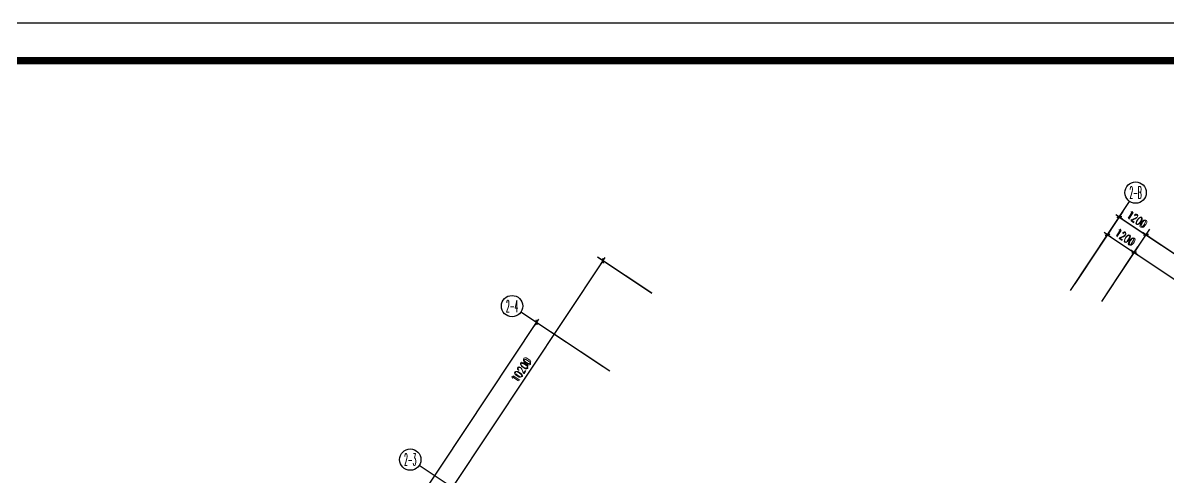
# Model space of a CAD drawing. Extents: x -149393 to 1177518, y -366685 to 296590.
# Drawn here: x 658334 to 701265, y 66311 to 83324 of the extents above; entities that cross this region are included whole.
import ezdxf
from ezdxf.enums import TextEntityAlignment as Align

# ---------------------------------------------------------------- set-up
doc = ezdxf.new("R2010")
doc.units = 0
doc.header["$LTSCALE"] = 1000
doc.header["$MEASUREMENT"] = 0
doc.layers.get('0').update_dxf_attribs({"linetype": 'CONTINUOUS'})
doc.layers.get('Defpoints').update_dxf_attribs({"linetype": 'CONTINUOUS'})
for name, color, linetype in [('AXIS', 3, 'CONTINUOUS'), ('AXIS_TEXT', 7, 'CONTINUOUS'), ('PUB_TITLE', 253, 'CONTINUOUS')]:
    doc.layers.add(name, color=color, linetype=linetype)
doc.styles.add('_TCH_AXIS', font='COMPLEX', dxfattribs={"bigfont": 'GBCBIG'})
doc.styles.add('_TCH_DIM_T3', font='SIMPLEX', dxfattribs={"width": 0.705882, "bigfont": 'GBCBIG'})
doc.styles.add('COMPLEX', font='COMPLEX')
doc.styles.add('DIM_FONT', font='SIMPLEX.shx', dxfattribs={"width": 0.8})
doc.dimstyles.new('_TCH_ARCH&&100', dxfattribs={"dimtxt": 297.5, "dimasz": 100, "dimexe": 250, "dimexo": 300, "dimgap": 126.25, "dimtad": 1, "dimdec": 0, "dimzin": 0, "dimdsep": 46, "dimtxsty": '_TCH_DIM_T3', "dimblk": 'ARCHTICK', "dimcen": 0.09, "dimclrt": 7, "dimazin": 2, "dimtfac": 1, "dimtdec": 0, "dimtix": 1, "dimtmove": 2, "dimatfit": 3, "dimfxl": 1, "dimtolj": 1, "dimtzin": 0, "dimarcsym": 0})
doc.dimstyles.new('DIMN', dxfattribs={"dimtxt": 300, "dimasz": 1, "dimexe": 250, "dimexo": 300, "dimgap": 150, "dimtad": 1, "dimdec": 0, "dimdsep": 46, "dimtxsty": 'DIM_FONT', "dimblk": '_DIMX', "dimcen": 2.5, "dimclrt": 7, "dimadec": 0, "dimazin": 0, "dimtfac": 1, "dimtdec": 0, "dimtix": 1, "dimtmove": 2, "dimatfit": 3, "dimldrblk": '_DIMX', "dimfxl": 1, "dimtolj": 1, "dimarcsym": 0})

# ---------------------------------------------------------------- blocks, each defined once
blk = doc.blocks.new('_DIMX')
blk.add_line((-150, 0), (150, 0))
at = {"const_width": 50}
blk.add_lwpolyline([(-70, -70), (70, 70)], dxfattribs=at)
blk = doc.blocks.new('_ArchTick')
at = {"color": 0, "linetype": 'ByBlock', "const_width": 0.4}
blk.add_lwpolyline([(-0.5, -0.5), (0.5, 0.5)], dxfattribs=at)
blk = doc.blocks.new('*D815')
at = {"layer": 'AXIS', "color": 0, "lineweight": -2, "transparency": 16777216}
for p, q in [((698776, 72891), (700131, 74931)), ((699993, 74723), (705990, 70739)), ((704773, 68906), (706128, 70947))]:
    blk.add_line(p, q, dxfattribs=at)
at = {"layer": 'Defpoints', "color": 0, "transparency": 16777216}
for p in [(698610, 72641), (705990, 70739), (704607, 68656)]:
    blk.add_point(p, dxfattribs=at)
at = {"layer": 'AXIS', "color": 0, "lineweight": -2, "transparency": 16777216, "xscale": 100, "yscale": 100, "zscale": 100}
for p, rotation in [((699993, 74723), 146.3999999999997), ((705990, 70739), 326.3999999999997)]:
    blk.add_blockref('_ArchTick', p, dxfattribs=dict(at, rotation=rotation))
at = {"layer": 'AXIS', "color": 7, "transparency": 16777216, "insert": (703144, 72960), "char_height": 297.5, "attachment_point": 5, "rotation": 326.4, "style": '_TCH_DIM_T3'}
blk.add_mtext('\\A1;7200', dxfattribs=at)
blk = doc.blocks.new('*D816')
at = {"layer": 'AXIS', "color": 0, "lineweight": -2, "transparency": 16777216}
for p, q in [((698776, 72891), (700574, 75598)), ((700436, 75389), (706433, 71405)), ((704773, 68906), (706571, 71613))]:
    blk.add_line(p, q, dxfattribs=at)
at = {"layer": 'Defpoints', "color": 0, "transparency": 16777216}
for p in [(698610, 72641), (706433, 71405), (704607, 68656)]:
    blk.add_point(p, dxfattribs=at)
at = {"layer": 'AXIS', "color": 0, "lineweight": -2, "transparency": 16777216, "xscale": 100, "yscale": 100, "zscale": 100}
for p, rotation in [((700436, 75389), 146.3999999999997), ((706433, 71405), 326.3999999999997)]:
    blk.add_blockref('_ArchTick', p, dxfattribs=dict(at, rotation=rotation))
at = {"layer": 'AXIS', "color": 7, "transparency": 16777216, "insert": (703586, 73626), "char_height": 297.5, "attachment_point": 5, "rotation": 326.4, "style": '_TCH_DIM_T3'}
blk.add_mtext('\\A1;7200', dxfattribs=at)
blk = doc.blocks.new('*D817')
at = {"layer": 'AXIS', "color": 0, "lineweight": -2, "transparency": 16777216}
for p, q in [((697776, 73555), (699132, 75595)), ((698994, 75387), (699993, 74723)), ((698776, 72891), (700131, 74931))]:
    blk.add_line(p, q, dxfattribs=at)
at = {"layer": 'Defpoints', "color": 0, "transparency": 16777216}
for p in [(699993, 74723), (697610, 73305), (698610, 72641)]:
    blk.add_point(p, dxfattribs=at)
at = {"layer": 'AXIS', "color": 0, "lineweight": -2, "transparency": 16777216, "xscale": 100, "yscale": 100, "zscale": 100}
for p, rotation in [((698994, 75387), 146.4000000000012), ((699993, 74723), 326.4000000000012)]:
    blk.add_blockref('_ArchTick', p, dxfattribs=dict(at, rotation=rotation))
at = {"layer": 'AXIS', "color": 7, "transparency": 16777216, "insert": (699645, 75284), "char_height": 297.5, "attachment_point": 5, "rotation": 326.4, "style": '_TCH_DIM_T3'}
blk.add_mtext('\\A1;1200', dxfattribs=at)
blk = doc.blocks.new('*D818')
at = {"layer": 'AXIS', "color": 0, "lineweight": -2, "transparency": 16777216}
for p, q in [((697776, 73555), (699575, 76262)), ((699436, 76053), (700436, 75389)), ((698776, 72891), (700574, 75598))]:
    blk.add_line(p, q, dxfattribs=at)
at = {"layer": 'Defpoints', "color": 0, "transparency": 16777216}
for p in [(700436, 75389), (697610, 73305), (698610, 72641)]:
    blk.add_point(p, dxfattribs=at)
at = {"layer": 'AXIS', "color": 0, "lineweight": -2, "transparency": 16777216, "xscale": 100, "yscale": 100, "zscale": 100}
for p, rotation in [((699436, 76053), 146.3999999999981), ((700436, 75389), 326.3999999999982)]:
    blk.add_blockref('_ArchTick', p, dxfattribs=dict(at, rotation=rotation))
at = {"layer": 'AXIS', "color": 7, "transparency": 16777216, "insert": (700088, 75950), "char_height": 297.5, "attachment_point": 5, "rotation": 326.4, "style": '_TCH_DIM_T3'}
blk.add_mtext('\\A1;1200', dxfattribs=at)
blk = doc.blocks.new('*D819')
at = {"layer": 'AXIS', "color": 0, "lineweight": -2, "transparency": 16777216}
for p, q in [((674437, 65916), (680082, 74412)), ((681914, 73194), (679874, 74550)), ((676270, 64699), (674229, 66054))]:
    blk.add_line(p, q, dxfattribs=at)
at = {"layer": 'Defpoints', "color": 0, "transparency": 16777216}
for p in [(680082, 74412), (682164, 73028), (676520, 64533)]:
    blk.add_point(p, dxfattribs=at)
at = {"layer": 'AXIS', "color": 0, "lineweight": -2, "transparency": 16777216, "xscale": 100, "yscale": 100, "zscale": 100}
for p, rotation in [((680082, 74412), 56.39999999999981), ((674437, 65916), 236.3999999999998)]:
    blk.add_blockref('_ArchTick', p, dxfattribs=dict(at, rotation=rotation))
at = {"layer": 'AXIS', "color": 7, "transparency": 16777216, "insert": (677031, 70316), "char_height": 297.5, "attachment_point": 5, "rotation": 56.4, "style": '_TCH_DIM_T3'}
blk.add_mtext('\\A1;10200', dxfattribs=at)
blk = doc.blocks.new('*D822')
at = {"layer": 'AXIS', "color": 0, "lineweight": -2, "transparency": 16777216}
for p, q in [((680088, 70446), (677381, 72244)), ((666134, 54864), (677589, 72106)), ((668633, 53204), (665926, 55003))]:
    blk.add_line(p, q, dxfattribs=at)
at = {"layer": 'Defpoints', "color": 0, "transparency": 16777216}
for p in [(677589, 72106), (680338, 70280), (668883, 53038)]:
    blk.add_point(p, dxfattribs=at)
at = {"layer": 'AXIS', "color": 0, "lineweight": -2, "transparency": 16777216, "xscale": 100, "yscale": 100, "zscale": 100}
for p, rotation in [((677589, 72106), 56.39999999999999), ((666134, 54864), 236.4)]:
    blk.add_blockref('_ArchTick', p, dxfattribs=dict(at, rotation=rotation))
at = {"layer": 'AXIS', "color": 7, "transparency": 16777216, "insert": (671633, 63637), "char_height": 297.5, "attachment_point": 5, "rotation": 56.4, "style": '_TCH_DIM_T3'}
blk.add_mtext('\\A1;20700', dxfattribs=at)
blk = doc.blocks.new('_AXISO')
blk.add_circle((0, 0), 0.5)
at = {"layer": 'AXIS_TEXT', "style": 'COMPLEX', "width": 1.041667}
blk.add_attdef('A', text='', height=0.56, dxfattribs=at).set_placement((-0.25, -0.28), (0.25, -0.28), align=Align.FIT)

msp = doc.modelspace()

# ---------------------------------------------------------------- linework, layer by layer
at = {"layer": 'AXIS'}
for p, q in [((697610, 73304.7), (699823.6, 76636.4)), ((680338, 70279.7), (677006.3, 72493.3)), ((676519.6, 64532.6), (673187.9, 66746.1))]:
    msp.add_line(p, q, dxfattribs=at)
msp.add_circle((700045, 76969.6), 400, dxfattribs=at)
at = {"layer": 'PUB_TITLE'}
msp.add_lwpolyline([(607049.5, 83323.9), (725849.5, 83323.9), (725849.5, -684.6), (607049.5, -684.6)], close=True, dxfattribs=at)
at = {"layer": 'PUB_TITLE', "const_width": 270.7}
msp.add_lwpolyline([(614120.9, 81909.6), (724435.2, 81909.6), (724435.2, 729.6), (614120.9, 729.6), (614120.9, 81909.6)], close=True, dxfattribs=at)

# ---------------------------------------------------------------- block references
at = {"layer": 'AXIS'}
ref = msp.add_blockref('_AXISO', (676673.1, 72714.6), dxfattribs=dict(at, xscale=800, yscale=800, zscale=800))
ref.add_attrib('A', '2-4', dxfattribs={"layer": 'AXIS_TEXT', "height": 452.55, "style": '_TCH_AXIS', "width": 0.33871}).set_placement((676446.8, 72488.4), (676899.4, 72488.4), align=Align.FIT)
ref = msp.add_blockref('_AXISO', (672854.7, 66967.5), dxfattribs=dict(at, xscale=800, yscale=800, zscale=800))
ref.add_attrib('A', '2-3', dxfattribs={"layer": 'AXIS_TEXT', "height": 452.55, "style": '_TCH_AXIS', "width": 0.35}).set_placement((672628.4, 66741.2), (673081, 66741.2), align=Align.FIT)

# ---------------------------------------------------------------- texts
at = {"layer": 'AXIS', "color": 7, "style": '_TCH_AXIS', "width": 0.333333}
msp.add_text('2-B', height=452.55, dxfattribs=at).set_placement((699818.7, 76743.3), (700271.2, 76743.3), align=Align.FIT)

# ---------------------------------------------------------------- dimensions: what is measured, and where the dimension line sits
at = {"layer": 'AXIS'}
for p1, p2, distance in [((697610, 73304.7), (698609.6, 72640.7), 3300), ((697610, 73304.7), (698609.6, 72640.7), 2500), ((698609.6, 72640.7), (704606.6, 68656.3), 3300), ((698609.6, 72640.7), (704606.6, 68656.3), 2500), ((676519.6, 64532.6), (682164.2, 73028.4), 2500), ((668882.8, 53038.2), (680338, 70279.7), 3300)]:
    msp.add_aligned_dim(p1=p1, p2=p2, distance=distance, dimstyle='DIMN', dxfattribs=at).render()
for p1, p2, distance, picture, middle in [((697610, 73304.7), (698609.6, 72640.7), 3300, '*D818', (700088.2, 75950.4)), ((697610, 73304.7), (698609.6, 72640.7), 2500, '*D817', (699645.5, 75284.1)), ((698609.6, 72640.7), (704606.6, 68656.3), 3300, '*D816', (703586.4, 73626.2)), ((698609.6, 72640.7), (704606.6, 68656.3), 2500, '*D815', (703143.7, 72959.8)), ((676519.6, 64532.6), (682164.2, 73028.4), 2500, '*D819', (677030.5, 70316.1)), ((668882.8, 53038.2), (680338, 70279.7), 3300, '*D822', (671632.7, 63637.4))]:
    dim = msp.add_aligned_dim(p1=p1, p2=p2, distance=distance, dimstyle='_TCH_ARCH&&100', dxfattribs=at)
    dim.commit()
    dim.dimension.update_dxf_attribs({"geometry": picture, "text_midpoint": middle})

doc.saveas('drawing.dxf')
